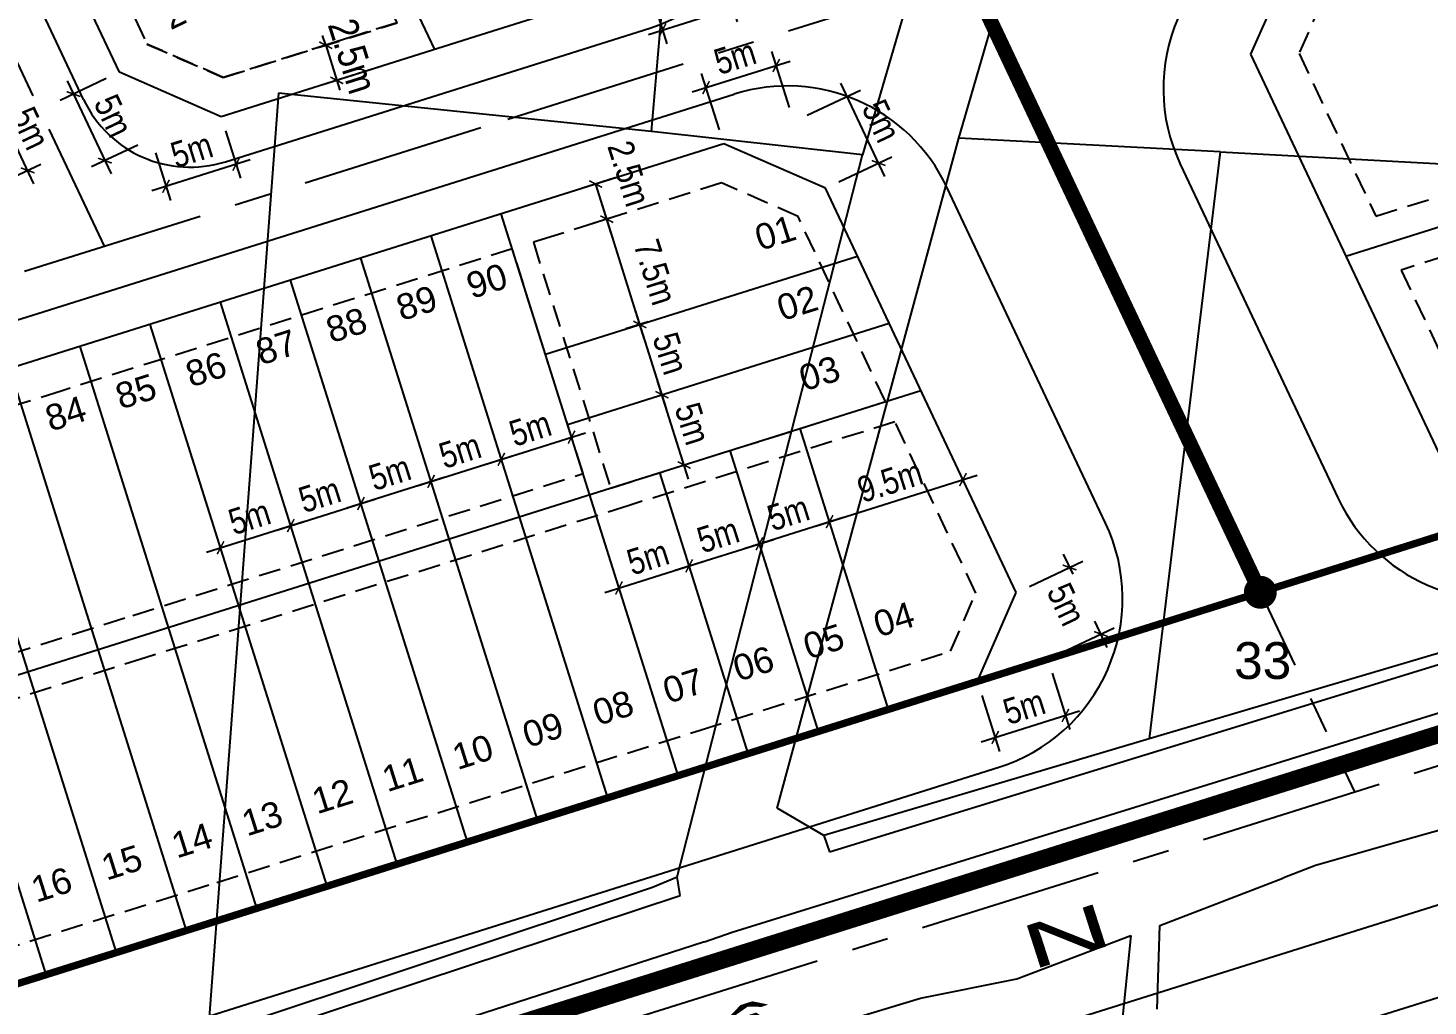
# Model space of a CAD drawing. Extents: x 597165 to 598689, y 1181586 to 1183364.
# Drawn here: x 597867.4 to 597962.5, y 1182115.9 to 1182182.3 of the extents above; entities that cross this region are included whole.
import ezdxf
from ezdxf.enums import TextEntityAlignment as Align

# ---------------------------------------------------------------- set-up
doc = ezdxf.new("R2010")
doc.units = 0
doc.header["$MEASUREMENT"] = 0
for name, pattern in [('CENTER', [2, 1.25, -0.25, 0.25, -0.25]), ('DASHED', [0.75, 0.5, -0.25]), ('LOGIOI', [4, 3, -1])]:
    doc.linetypes.add(name, pattern=pattern)
doc.layers.get('0').update_dxf_attribs({"linetype": 'CONTINUOUS'})
doc.layers.get('DEFPOINTS').update_dxf_attribs({"color": 8, "linetype": 'CONTINUOUS'})
for name, color, linetype in [('CGXD', 3, 'CONTINUOUS'), ('DIM-T', 7, 'CONTINUOUS'), ('DTEXT', 7, 'CONTINUOUS'), ('GT-QLO50-D', 6, 'CONTINUOUS'), ('MOCRANH', 7, 'CONTINUOUS'), ('NEN-HT', 8, 'CONTINUOUS'), ('NET-LENGOAI', 4, 'CONTINUOUS'), ('NET-LETRONG', 5, 'CONTINUOUS'), ('NET-LO-GIOI-DIEN-GIOI', 7, 'CENTER'), ('NET-PLO', 2, 'CONTINUOUS'), ('NET-RANH-DAT', 7, 'CONTINUOUS'), ('NET-TIM', 2, 'CENTER'), ('RANH_QUY_HOACH', 7, 'LOGIOI'), ('RANHGIAODAT', 150, 'LOGIOI'), ('TEXT-SOLO', 7, 'CONTINUOUS')]:
    doc.layers.add(name, color=color, linetype=linetype)
doc.styles.add('AVO', font='VHELVEN.TTF')
doc.styles.add('VHEL-C-R', font='VHELVCN.TTF')
doc.styles.add('VHEL-R', font='VHELVEN.TTF')
doc.styles.add('VHELVEB', font='VHELVEB.TTF')
doc.dimstyles.new('TL1000', dxfattribs={"dimscale": 0, "dimtxt": 2, "dimasz": 0.7, "dimexe": 1, "dimexo": 1, "dimgap": 0.5, "dimtad": 1, "dimdec": 1, "dimzin": 12, "dimtxsty": 'VHEL-C-R', "dimblk1": 'ARCHTICK', "dimblk2": 'ARCHTICK', "dimsah": 1, "dimcen": -0.09, "dimdle": 1, "dimclrd": 256, "dimclre": 256, "dimclrt": 256, "dimazin": 3, "dimtfac": 0.005, "dimtdec": 1, "dimtix": 1, "dimtmove": 0, "dimatfit": 3, "dimtolj": 1, "dimtzin": 0})

# ---------------------------------------------------------------- blocks, each defined once
blk = doc.blocks.new('_ARCHTICK')
at = {"color": 0, "linetype": 'BYBLOCK', "const_width": 0.15}
blk.add_lwpolyline([(-0.5, -0.5), (0.5, 0.5)], dxfattribs=at)
blk = doc.blocks.new('*D505')
at = {"linetype": 'BYBLOCK'}
blk.add_line((597912.228, 1182151.668), (597910.126, 1182158.345), dxfattribs=at)
at = {"layer": 'DEFPOINTS', "color": 0, "linetype": 'BYBLOCK'}
for p in [(597910.426, 1182157.391), (597910.426, 1182157.391), (597911.927, 1182152.622)]:
    blk.add_point(p, dxfattribs=at)
at = {"linetype": 'BYBLOCK', "xscale": 0.7, "yscale": 0.7, "zscale": 0.7}
for p, rotation in [((597910.426, 1182157.391), 107.4736130826001), ((597911.927, 1182152.622), 287.4736130826001)]:
    blk.add_blockref('_ARCHTICK', p, dxfattribs=dict(at, rotation=rotation))
at = {"linetype": 'BYBLOCK', "insert": (597912.506, 1182155.425), "char_height": 1.75, "attachment_point": 5, "rotation": 287.47361, "style": 'VHEL-C-R'}
blk.add_mtext('\\A1;5m', dxfattribs=at)
blk = doc.blocks.new('*D504')
at = {"linetype": 'BYBLOCK'}
for p, q in [((597909.476, 1182162.334), (597907.971, 1182161.86)), ((597910.726, 1182156.438), (597908.625, 1182163.115))]:
    blk.add_line(p, q, dxfattribs=at)
at = {"layer": 'DEFPOINTS', "color": 0, "linetype": 'BYBLOCK'}
for p in [(597910.43, 1182162.634), (597908.925, 1182162.161), (597910.426, 1182157.391)]:
    blk.add_point(p, dxfattribs=at)
at = {"linetype": 'BYBLOCK', "xscale": 0.7, "yscale": 0.7, "zscale": 0.7}
for p, rotation in [((597908.925, 1182162.161), 107.4736130826), ((597910.426, 1182157.391), 287.4736130826001)]:
    blk.add_blockref('_ARCHTICK', p, dxfattribs=dict(at, rotation=rotation))
at = {"linetype": 'BYBLOCK', "insert": (597911.005, 1182160.195), "char_height": 1.75, "attachment_point": 5, "rotation": 287.47361, "style": 'VHEL-C-R'}
blk.add_mtext('\\A1;5m', dxfattribs=at)
blk = doc.blocks.new('*D503')
at = {"linetype": 'BYBLOCK'}
for p, q in [((597909.225, 1182161.207), (597906.373, 1182170.268)), ((597907.536, 1182169.586), (597905.719, 1182169.014)), ((597909.476, 1182162.334), (597907.971, 1182161.86))]:
    blk.add_line(p, q, dxfattribs=at)
at = {"layer": 'DEFPOINTS', "color": 0, "linetype": 'BYBLOCK'}
for p in [(597906.673, 1182169.315), (597908.49, 1182169.887), (597910.43, 1182162.634)]:
    blk.add_point(p, dxfattribs=at)
at = {"linetype": 'BYBLOCK', "xscale": 0.7, "yscale": 0.7, "zscale": 0.7}
for p, rotation in [((597906.673, 1182169.315), 107.4736130826), ((597908.925, 1182162.161), 287.4736130826001)]:
    blk.add_blockref('_ARCHTICK', p, dxfattribs=dict(at, rotation=rotation))
at = {"linetype": 'BYBLOCK', "insert": (597909.975, 1182165.72), "char_height": 1.75, "attachment_point": 5, "rotation": 287.47361, "style": 'VHEL-C-R'}
blk.add_mtext('\\A1;7.5m', dxfattribs=at)
blk = doc.blocks.new('*D502')
at = {"linetype": 'BYBLOCK'}
for p, q in [((597907.233, 1182172.112), (597904.968, 1182171.399)), ((597906.973, 1182168.361), (597905.922, 1182171.699)), ((597907.536, 1182169.586), (597905.719, 1182169.014))]:
    blk.add_line(p, q, dxfattribs=at)
at = {"layer": 'DEFPOINTS', "color": 0, "linetype": 'BYBLOCK'}
for p in [(597908.187, 1182172.412), (597905.922, 1182171.699), (597908.49, 1182169.887)]:
    blk.add_point(p, dxfattribs=at)
at = {"linetype": 'BYBLOCK', "xscale": 0.7, "yscale": 0.7, "zscale": 0.7}
for p, rotation in [((597905.922, 1182171.699), 107.4736130826), ((597906.673, 1182169.315), 287.4736130826001)]:
    blk.add_blockref('_ARCHTICK', p, dxfattribs=dict(at, rotation=rotation))
at = {"linetype": 'BYBLOCK', "insert": (597908.187, 1182172.412), "char_height": 1.75, "attachment_point": 5, "rotation": 287.47361, "style": 'VHEL-C-R'}
blk.add_mtext('\\A1;2.5m', dxfattribs=at)
blk = doc.blocks.new('*D501')
at = {"linetype": 'BYBLOCK'}
blk.add_line((597879.479, 1182146.704), (597886.156, 1182148.806), dxfattribs=at)
at = {"layer": 'DEFPOINTS', "color": 0, "linetype": 'BYBLOCK'}
for p in [(597885.202, 1182148.506), (597885.202, 1182148.506), (597880.432, 1182147.005)]:
    blk.add_point(p, dxfattribs=at)
at = {"linetype": 'BYBLOCK', "xscale": 0.7, "yscale": 0.7, "zscale": 0.7}
for p, rotation in [((597885.202, 1182148.506), 17.47261175022095), ((597880.432, 1182147.005), 197.4726117502209)]:
    blk.add_blockref('_ARCHTICK', p, dxfattribs=dict(at, rotation=rotation))
at = {"linetype": 'BYBLOCK', "insert": (597882.399, 1182149.085), "char_height": 1.75, "attachment_point": 5, "rotation": 17.47261, "style": 'VHEL-C-R'}
blk.add_mtext('\\A1;5m', dxfattribs=at)
blk = doc.blocks.new('*D500')
at = {"linetype": 'BYBLOCK'}
blk.add_line((597884.248, 1182148.206), (597890.925, 1182150.307), dxfattribs=at)
at = {"layer": 'DEFPOINTS', "color": 0, "linetype": 'BYBLOCK'}
for p in [(597889.971, 1182150.007), (597889.971, 1182150.007), (597885.202, 1182148.506)]:
    blk.add_point(p, dxfattribs=at)
at = {"linetype": 'BYBLOCK', "xscale": 0.7, "yscale": 0.7, "zscale": 0.7}
for p, rotation in [((597889.971, 1182150.007), 17.47261175022095), ((597885.202, 1182148.506), 197.4726117502209)]:
    blk.add_blockref('_ARCHTICK', p, dxfattribs=dict(at, rotation=rotation))
at = {"linetype": 'BYBLOCK', "insert": (597887.168, 1182150.586), "char_height": 1.75, "attachment_point": 5, "rotation": 17.47261, "style": 'VHEL-C-R'}
blk.add_mtext('\\A1;5m', dxfattribs=at)
blk = doc.blocks.new('*D499')
at = {"linetype": 'BYBLOCK'}
blk.add_line((597889.017, 1182149.707), (597895.694, 1182151.809), dxfattribs=at)
at = {"layer": 'DEFPOINTS', "color": 0, "linetype": 'BYBLOCK'}
for p in [(597894.74, 1182151.508), (597894.74, 1182151.508), (597889.971, 1182150.007)]:
    blk.add_point(p, dxfattribs=at)
at = {"linetype": 'BYBLOCK', "xscale": 0.7, "yscale": 0.7, "zscale": 0.7}
for p, rotation in [((597894.74, 1182151.508), 17.47261175022095), ((597889.971, 1182150.007), 197.4726117502209)]:
    blk.add_blockref('_ARCHTICK', p, dxfattribs=dict(at, rotation=rotation))
at = {"linetype": 'BYBLOCK', "insert": (597891.937, 1182152.087), "char_height": 1.75, "attachment_point": 5, "rotation": 17.47261, "style": 'VHEL-C-R'}
blk.add_mtext('\\A1;5m', dxfattribs=at)
blk = doc.blocks.new('*D498')
at = {"linetype": 'BYBLOCK'}
blk.add_line((597893.786, 1182151.208), (597900.463, 1182153.31), dxfattribs=at)
at = {"layer": 'DEFPOINTS', "color": 0, "linetype": 'BYBLOCK'}
for p in [(597899.51, 1182153.01), (597899.51, 1182153.01), (597894.74, 1182151.508)]:
    blk.add_point(p, dxfattribs=at)
at = {"linetype": 'BYBLOCK', "xscale": 0.7, "yscale": 0.7, "zscale": 0.7}
for p, rotation in [((597899.51, 1182153.01), 17.47261175022095), ((597894.74, 1182151.508), 197.4726117502209)]:
    blk.add_blockref('_ARCHTICK', p, dxfattribs=dict(at, rotation=rotation))
at = {"linetype": 'BYBLOCK', "insert": (597896.706, 1182153.588), "char_height": 1.75, "attachment_point": 5, "rotation": 17.47261, "style": 'VHEL-C-R'}
blk.add_mtext('\\A1;5m', dxfattribs=at)
blk = doc.blocks.new('*D497')
at = {"linetype": 'BYBLOCK'}
blk.add_line((597898.556, 1182152.709), (597905.233, 1182154.811), dxfattribs=at)
at = {"layer": 'DEFPOINTS', "color": 0, "linetype": 'BYBLOCK'}
for p in [(597904.279, 1182154.511), (597904.279, 1182154.511), (597899.51, 1182153.01)]:
    blk.add_point(p, dxfattribs=at)
at = {"linetype": 'BYBLOCK', "xscale": 0.7, "yscale": 0.7, "zscale": 0.7}
for p, rotation in [((597904.279, 1182154.511), 17.47261175022095), ((597899.51, 1182153.01), 197.4726117502209)]:
    blk.add_blockref('_ARCHTICK', p, dxfattribs=dict(at, rotation=rotation))
at = {"linetype": 'BYBLOCK', "insert": (597901.476, 1182155.09), "char_height": 1.75, "attachment_point": 5, "rotation": 17.47261, "style": 'VHEL-C-R'}
blk.add_mtext('\\A1;5m', dxfattribs=at)
blk = doc.blocks.new('*D236')
at = {"linetype": 'BYBLOCK'}
blk.add_line((597906.549, 1182143.97), (597913.226, 1182146.071), dxfattribs=at)
at = {"layer": 'DEFPOINTS', "color": 0, "linetype": 'BYBLOCK'}
for p in [(597912.272, 1182145.771), (597912.272, 1182145.771), (597907.502, 1182144.27)]:
    blk.add_point(p, dxfattribs=at)
at = {"linetype": 'BYBLOCK', "xscale": 0.7, "yscale": 0.7, "zscale": 0.7}
for p, rotation in [((597912.272, 1182145.771), 17.47261175022038), ((597907.502, 1182144.27), 197.4726117502204)]:
    blk.add_blockref('_ARCHTICK', p, dxfattribs=dict(at, rotation=rotation))
at = {"linetype": 'BYBLOCK', "insert": (597909.469, 1182146.35), "char_height": 1.75, "attachment_point": 5, "rotation": 17.47261, "style": 'VHEL-C-R'}
blk.add_mtext('\\A1;5m', dxfattribs=at)
blk = doc.blocks.new('*D235')
at = {"linetype": 'BYBLOCK'}
blk.add_line((597911.318, 1182145.471), (597917.995, 1182147.572), dxfattribs=at)
at = {"layer": 'DEFPOINTS', "color": 0, "linetype": 'BYBLOCK'}
for p in [(597917.041, 1182147.272), (597917.041, 1182147.272), (597912.272, 1182145.771)]:
    blk.add_point(p, dxfattribs=at)
at = {"linetype": 'BYBLOCK', "xscale": 0.7, "yscale": 0.7, "zscale": 0.7}
for p, rotation in [((597917.041, 1182147.272), 17.47261175022038), ((597912.272, 1182145.771), 197.4726117502204)]:
    blk.add_blockref('_ARCHTICK', p, dxfattribs=dict(at, rotation=rotation))
at = {"linetype": 'BYBLOCK', "insert": (597914.238, 1182147.851), "char_height": 1.75, "attachment_point": 5, "rotation": 17.47261, "style": 'VHEL-C-R'}
blk.add_mtext('\\A1;5m', dxfattribs=at)
blk = doc.blocks.new('*D234')
at = {"linetype": 'BYBLOCK'}
blk.add_line((597916.087, 1182146.972), (597922.764, 1182149.074), dxfattribs=at)
at = {"layer": 'DEFPOINTS', "color": 0, "linetype": 'BYBLOCK'}
for p in [(597921.81, 1182148.773), (597921.81, 1182148.773), (597917.041, 1182147.272)]:
    blk.add_point(p, dxfattribs=at)
at = {"linetype": 'BYBLOCK', "xscale": 0.7, "yscale": 0.7, "zscale": 0.7}
for p, rotation in [((597921.81, 1182148.773), 17.47261175022038), ((597917.041, 1182147.272), 197.4726117502204)]:
    blk.add_blockref('_ARCHTICK', p, dxfattribs=dict(at, rotation=rotation))
at = {"linetype": 'BYBLOCK', "insert": (597919.007, 1182149.352), "char_height": 1.75, "attachment_point": 5, "rotation": 17.47261, "style": 'VHEL-C-R'}
blk.add_mtext('\\A1;5m', dxfattribs=at)
blk = doc.blocks.new('*D233')
at = {"linetype": 'BYBLOCK'}
blk.add_line((597920.856, 1182148.473), (597931.829, 1182151.927), dxfattribs=at)
at = {"layer": 'DEFPOINTS', "color": 0, "linetype": 'BYBLOCK'}
for p in [(597930.875, 1182151.627), (597930.875, 1182151.627), (597921.81, 1182148.774)]:
    blk.add_point(p, dxfattribs=at)
at = {"linetype": 'BYBLOCK', "xscale": 0.7, "yscale": 0.7, "zscale": 0.7}
for p, rotation in [((597930.875, 1182151.627), 17.47261175022038), ((597921.81, 1182148.774), 197.4726117502204)]:
    blk.add_blockref('_ARCHTICK', p, dxfattribs=dict(at, rotation=rotation))
at = {"linetype": 'BYBLOCK', "insert": (597925.924, 1182151.53), "char_height": 1.75, "attachment_point": 5, "rotation": 17.47261, "style": 'VHEL-C-R'}
blk.add_mtext('\\A1;9.5m', dxfattribs=at)
blk = doc.blocks.new('*D75')
at = {"linetype": 'BYBLOCK'}
for p, q in [((597872.668, 1182178.862), (597869.538, 1182177.384)), ((597870.015, 1182178.715), (597873.005, 1182172.386)), ((597874.803, 1182174.341), (597871.673, 1182172.863))]:
    blk.add_line(p, q, dxfattribs=at)
at = {"layer": 'DEFPOINTS', "color": 0, "linetype": 'BYBLOCK'}
for p in [(597873.572, 1182179.289), (597875.707, 1182174.768), (597872.577, 1182173.29)]:
    blk.add_point(p, dxfattribs=at)
at = {"linetype": 'BYBLOCK', "xscale": 0.7, "yscale": 0.7, "zscale": 0.7}
for p, rotation in [((597870.442, 1182177.811), 115.2825172526902), ((597872.577, 1182173.29), 295.2825172526902)]:
    blk.add_blockref('_ARCHTICK', p, dxfattribs=dict(at, rotation=rotation))
at = {"linetype": 'BYBLOCK', "insert": (597873.156, 1182176.328), "char_height": 1.75, "attachment_point": 5, "rotation": 295.28252, "style": 'VHEL-C-R'}
blk.add_mtext('\\A1;5m', dxfattribs=at)
blk = doc.blocks.new('*D74')
at = {"linetype": 'BYBLOCK'}
for p, q in [((597880.777, 1182175.316), (597881.792, 1182172.091)), ((597876.008, 1182173.815), (597877.023, 1182170.59)), ((597882.446, 1182173.345), (597875.769, 1182171.243))]:
    blk.add_line(p, q, dxfattribs=at)
at = {"layer": 'DEFPOINTS', "color": 0, "linetype": 'BYBLOCK'}
for p in [(597880.477, 1182176.27), (597875.707, 1182174.768), (597876.723, 1182171.544)]:
    blk.add_point(p, dxfattribs=at)
at = {"linetype": 'BYBLOCK', "xscale": 0.7, "yscale": 0.7, "zscale": 0.7}
for p, rotation in [((597881.492, 1182173.045), 17.4736130787827), ((597876.723, 1182171.544), 197.4736130787827)]:
    blk.add_blockref('_ARCHTICK', p, dxfattribs=dict(at, rotation=rotation))
at = {"linetype": 'BYBLOCK', "insert": (597878.473, 1182174.001), "char_height": 1.75, "attachment_point": 5, "rotation": 17.47361, "style": 'VHEL-C-R'}
blk.add_mtext('\\A1;5m', dxfattribs=at)
blk = doc.blocks.new('*D73')
at = {"linetype": 'BYBLOCK'}
for p, q in [((597862.923, 1182176.08), (597866.093, 1182177.577)), ((597867.751, 1182171.725), (597864.762, 1182178.054)), ((597865.058, 1182171.559), (597868.228, 1182173.056))]:
    blk.add_line(p, q, dxfattribs=at)
at = {"layer": 'DEFPOINTS', "color": 0, "linetype": 'BYBLOCK'}
for p in [(597865.189, 1182177.15), (597862.019, 1182175.653), (597864.154, 1182171.131)]:
    blk.add_point(p, dxfattribs=at)
at = {"linetype": 'BYBLOCK', "xscale": 0.7, "yscale": 0.7, "zscale": 0.7}
for p, rotation in [((597865.189, 1182177.15), 115.2825172538964), ((597867.324, 1182172.629), 295.2825172538964)]:
    blk.add_blockref('_ARCHTICK', p, dxfattribs=dict(at, rotation=rotation))
at = {"linetype": 'BYBLOCK', "insert": (597867.517, 1182175.485), "char_height": 1.75, "attachment_point": 5, "rotation": 295.28252, "style": 'VHEL-C-R'}
blk.add_mtext('\\A1;5m', dxfattribs=at)
blk = doc.blocks.new('*D56')
at = {"linetype": 'BYBLOCK'}
for p, q in [((597914.519, 1182185.938), (597915.534, 1182182.713)), ((597909.75, 1182184.436), (597910.765, 1182181.211)), ((597909.511, 1182181.865), (597916.188, 1182183.967))]:
    blk.add_line(p, q, dxfattribs=at)
at = {"layer": 'DEFPOINTS', "color": 0, "linetype": 'BYBLOCK'}
for p in [(597914.219, 1182186.891), (597909.449, 1182185.39), (597915.234, 1182183.667)]:
    blk.add_point(p, dxfattribs=at)
at = {"linetype": 'BYBLOCK', "xscale": 0.7, "yscale": 0.7, "zscale": 0.7}
for p, rotation in [((597915.234, 1182183.667), 17.4736130872186), ((597910.465, 1182182.165), 197.4736130872186)]:
    blk.add_blockref('_ARCHTICK', p, dxfattribs=dict(at, rotation=rotation))
at = {"linetype": 'BYBLOCK', "insert": (597912.392, 1182184.678), "char_height": 1.75, "attachment_point": 5, "rotation": 17.47361, "style": 'VHEL-C-R'}
blk.add_mtext('\\A1;5m', dxfattribs=at)
blk = doc.blocks.new('*D54')
at = {"linetype": 'BYBLOCK'}
for p, q in [((597919.091, 1182176.893), (597917.89, 1182180.709)), ((597912.467, 1182177.953), (597919.144, 1182180.055)), ((597914.322, 1182175.392), (597913.121, 1182179.207))]:
    blk.add_line(p, q, dxfattribs=at)
at = {"layer": 'DEFPOINTS', "color": 0, "linetype": 'BYBLOCK'}
for p in [(597918.191, 1182179.755), (597919.392, 1182175.939), (597914.622, 1182174.438)]:
    blk.add_point(p, dxfattribs=at)
at = {"linetype": 'BYBLOCK', "xscale": 0.7, "yscale": 0.7, "zscale": 0.7}
for p, rotation in [((597918.191, 1182179.755), 17.47361308212875), ((597913.421, 1182178.253), 197.4736130821287)]:
    blk.add_blockref('_ARCHTICK', p, dxfattribs=dict(at, rotation=rotation))
at = {"linetype": 'BYBLOCK', "insert": (597915.387, 1182180.333), "char_height": 1.75, "attachment_point": 5, "rotation": 17.47361, "style": 'VHEL-C-R'}
blk.add_mtext('\\A1;5m', dxfattribs=at)
blk = doc.blocks.new('*D53')
at = {"linetype": 'BYBLOCK'}
for p, q in [((597925.571, 1182172.222), (597922.581, 1182178.552)), ((597920.296, 1182176.366), (597923.913, 1182178.075)), ((597922.431, 1182171.845), (597926.048, 1182173.554))]:
    blk.add_line(p, q, dxfattribs=at)
at = {"layer": 'DEFPOINTS', "color": 0, "linetype": 'BYBLOCK'}
for p in [(597923.009, 1182177.648), (597919.392, 1182175.939), (597921.527, 1182171.418)]:
    blk.add_point(p, dxfattribs=at)
at = {"linetype": 'BYBLOCK', "xscale": 0.7, "yscale": 0.7, "zscale": 0.7}
for p, rotation in [((597923.009, 1182177.648), 115.2825172551026), ((597925.144, 1182173.127), 295.2825172551026)]:
    blk.add_blockref('_ARCHTICK', p, dxfattribs=dict(at, rotation=rotation))
at = {"linetype": 'BYBLOCK', "insert": (597925.336, 1182175.982), "char_height": 1.75, "attachment_point": 5, "rotation": 295.28252, "style": 'VHEL-C-R'}
blk.add_mtext('\\A1;5m', dxfattribs=at)
blk = doc.blocks.new('*D52')
at = {"linetype": 'BYBLOCK'}
for p, q in [((597936.935, 1182138.478), (597938.136, 1182134.663)), ((597932.166, 1182136.977), (597933.367, 1182133.162)), ((597932.113, 1182133.815), (597938.79, 1182135.917))]:
    blk.add_line(p, q, dxfattribs=at)
at = {"layer": 'DEFPOINTS', "color": 0, "linetype": 'BYBLOCK'}
for p in [(597936.635, 1182139.432), (597931.866, 1182137.931), (597937.836, 1182135.617)]:
    blk.add_point(p, dxfattribs=at)
at = {"linetype": 'BYBLOCK', "xscale": 0.7, "yscale": 0.7, "zscale": 0.7}
for p, rotation in [((597937.836, 1182135.617), 17.47361308307142), ((597933.067, 1182134.116), 197.4736130830714)]:
    blk.add_blockref('_ARCHTICK', p, dxfattribs=dict(at, rotation=rotation))
at = {"linetype": 'BYBLOCK', "insert": (597935.033, 1182136.196), "char_height": 1.75, "attachment_point": 5, "rotation": 17.47361, "style": 'VHEL-C-R'}
blk.add_mtext('\\A1;5m', dxfattribs=at)
blk = doc.blocks.new('*D51')
at = {"linetype": 'BYBLOCK'}
for p, q in [((597937.689, 1182146.566), (597938.33, 1182145.21)), ((597935.404, 1182144.38), (597939.02, 1182146.089)), ((597937.539, 1182139.859), (597941.156, 1182141.568)), ((597940.679, 1182140.236), (597939.839, 1182142.015))]:
    blk.add_line(p, q, dxfattribs=at)
at = {"layer": 'DEFPOINTS', "color": 0, "linetype": 'BYBLOCK'}
for p in [(597938.116, 1182145.662), (597934.499, 1182143.953), (597936.635, 1182139.432)]:
    blk.add_point(p, dxfattribs=at)
at = {"linetype": 'BYBLOCK', "xscale": 0.7, "yscale": 0.7, "zscale": 0.7}
for p, rotation in [((597938.116, 1182145.662), 115.2825172527569), ((597940.252, 1182141.141), 295.2825172527569)]:
    blk.add_blockref('_ARCHTICK', p, dxfattribs=dict(at, rotation=rotation))
at = {"linetype": 'BYBLOCK', "insert": (597937.901, 1182143.16), "char_height": 1.75, "attachment_point": 5, "rotation": 295.28252, "style": 'VHEL-C-R'}
blk.add_mtext('\\A1;5m', dxfattribs=at)
blk = doc.blocks.new('*D21')
at = {"linetype": 'BYBLOCK'}
for p, q in [((597890.439, 1182182.027), (597886.624, 1182180.826)), ((597887.578, 1182181.126), (597887.367, 1182181.794)), ((597887.578, 1182181.126), (597888.328, 1182178.741)), ((597891.19, 1182179.642), (597887.374, 1182178.441)), ((597888.328, 1182178.741), (597888.538, 1182178.074))]:
    blk.add_line(p, q, dxfattribs=at)
at = {"layer": 'DEFPOINTS', "color": 0, "linetype": 'BYBLOCK'}
for p in [(597891.393, 1182182.327), (597892.144, 1182179.942), (597888.328, 1182178.741)]:
    blk.add_point(p, dxfattribs=at)
at = {"linetype": 'BYBLOCK', "xscale": 0.7, "yscale": 0.7, "zscale": 0.7}
for p, rotation in [((597887.578, 1182181.126), 287.4736130840141), ((597888.328, 1182178.741), 107.4736130840141)]:
    blk.add_blockref('_ARCHTICK', p, dxfattribs=dict(at, rotation=rotation))
at = {"linetype": 'BYBLOCK', "insert": (597889.404, 1182180.39), "char_height": 2, "attachment_point": 5, "rotation": 287.47361, "style": 'VHEL-C-R'}
blk.add_mtext('\\A1;2.5m', dxfattribs=at)

msp = doc.modelspace()

# ---------------------------------------------------------------- linework, layer by layer
at = {"layer": 'CGXD', "linetype": 'DASHED', "ltscale": 3}
for p, q in [((597829.4633, 1182278.5295), (597875.4323, 1182181.2045)), ((597892.4412, 1182182.657), (597880.6198, 1182178.9357)), ((597880.6198, 1182178.9357), (597875.4323, 1182181.2045))]:
    msp.add_line(p, q, dxfattribs=at)
for points in [[(597843.9307, 1182285.3628), (597829.4633, 1182278.5295), (597875.4323, 1182181.2045), (597880.6198, 1182178.9357), (597892.4412, 1182182.657)], [(597919.6668, 1182169.5033), (597914.4792, 1182171.772), (597902.5015, 1182168.0015), (597901.6857, 1182167.7447), (597906.9401, 1182151.0521), (597925.6063, 1182156.9281)], [(597905.0592, 1182152.0326), (597900.2549, 1182167.2943), (597869.666, 1182157.6652), (597854.827, 1182152.9939), (597794.5245, 1182134.0112), (597725.4766, 1182112.2767), (597698.6572, 1182104.0792), (597696.9358, 1182100.1874), (597702.4521, 1182088.5084), (597730.2171, 1182096.995), (597799.3285, 1182118.7494), (597859.6313, 1182137.7323), (597874.4703, 1182142.4035)], [(597865.3363, 1182119.609), (597880.1754, 1182124.2802), (597913.0108, 1182134.6166), (597930.0306, 1182139.9743), (597931.7534, 1182143.9136), (597926.2529, 1182155.5591), (597908.2065, 1182149.8783), (597875.3711, 1182139.5419), (597860.5321, 1182134.8707), (597800.2293, 1182115.8878), (597731.1059, 1182094.1296), (597701.3308, 1182085.0287), (597707.1798, 1182072.6453), (597710.6018, 1182071.1317), (597735.8465, 1182078.8479), (597805.0333, 1182100.626)]]:
    msp.add_lwpolyline(points, close=True, dxfattribs=at)
for points in [[(598081.9962, 1182208.2553), (598088.1937, 1182210.2062, 0.0533735), (598089.0363, 1182218.1449), (598089.0313, 1182223.7742), (598086.7202, 1182225.468), (598077.4922, 1182222.5631), (598010.7054, 1182201.5391), (597977.2918, 1182191.0208), (597955.2472, 1182184.0813), (597953.7066, 1182180.5586), (597958.9237, 1182169.513), (597981.7958, 1182176.7129), (598015.2094, 1182187.2313)], [(598086.9081, 1182205.608), (598083.1973, 1182204.4398), (598016.4104, 1182183.4159), (597982.9969, 1182172.8975), (597960.648, 1182165.8623), (597965.6161, 1182155.344), (597970.4602, 1182153.2254), (597987.5009, 1182158.5897), (598020.9144, 1182169.108), (598062.7964, 1182182.2922, 0.236068)]]:
    msp.add_lwpolyline(points, format="xyb", close=True, dxfattribs=at)
at = {"layer": 'GT-QLO50-D'}
msp.add_line((597703.5881, 1182035.0037), (598074.4747, 1182151.4197), dxfattribs=at)
at = {"layer": 'MOCRANH'}
msp.add_lwpolyline([(597340.2111, 1182461.6352), (597341.3721, 1182437.3595), (597345.3594, 1182366.2568), (597347.4489, 1182325.7368), (597346.6708, 1182267.2097), (597396.7196, 1181936.6184), (597442.3642, 1181957.8696), (597465.633, 1181971.3486), (597501.0995, 1181986.0417), (597656.5869, 1182038.5657), (597738.2962, 1182063.5406), (597807.4868, 1182085.32), (597867.7896, 1182104.3029), (597882.6286, 1182108.9741), (597915.464, 1182119.3104), (597990.1043, 1182142.8066), (598023.5178, 1182153.3249), (598090.3046, 1182174.3489), (598179.3376, 1182202.3758), (598297.3967, 1182239.54), (598213.8261, 1182511.342)], dxfattribs=at)
msp.add_lwpolyline([(597340.2111, 1182461.6352), (597341.3721, 1182437.3595), (597345.3594, 1182366.2568), (597347.4489, 1182325.7368), (597346.6708, 1182267.2097), (597396.7196, 1181936.6184), (597442.3642, 1181957.8696), (597465.633, 1181971.3486), (597501.0995, 1181986.0417), (597656.5869, 1182038.5657), (597738.2962, 1182063.5406), (597807.4868, 1182085.32), (597867.7896, 1182104.3029), (597882.6286, 1182108.9741), (597915.464, 1182119.3104), (597990.1043, 1182142.8066), (598023.5178, 1182153.3249), (598090.3046, 1182174.3489), (598179.3376, 1182202.3758), (598297.3967, 1182239.54), (598213.8261, 1182511.342)], dxfattribs=at)
for points, const_width in [([(597950.5181, 1182143.9785, 1), (597951.6351, 1182143.9785, 1)], 1.1169), ([(597950.7974, 1182143.9785, 1), (597951.3558, 1182143.9785, 1)], 0.5585)]:
    msp.add_lwpolyline(points, format="xyb", close=True, dxfattribs=dict(at, const_width=const_width))
at = {"layer": 'NEN-HT', "linetype": 'CONTINUOUS'}
for p, q in [((597961.81, 1182302.47), (597924.04, 1182173.68)), ((597930.7, 1182175.2), (597951.28, 1182245.52)), ((597909.72, 1182175.27), (597913.17, 1182215.95)), ((597884.37, 1182177.86), (597879.56, 1182113.9)), ((597909.72, 1182175.27), (597884.37, 1182177.86)), ((597924.04, 1182173.68), (597909.72, 1182175.27)), ((597918.25, 1182129.32), (597930.6, 1182174.82)), ((597930.6, 1182174.82), (597930.7, 1182175.2)), ((597948.35, 1182173.88), (597930.6, 1182174.82)), ((597948.35, 1182173.88), (597943.52, 1182134.02)), ((597948.35, 1182173.88), (598004.5, 1182170.89)), ((597911.45, 1182124.66), (597924.04, 1182173.68)), ((597921.8, 1182126.35), (598045.54, 1182164.43)), ((597915.2, 1182120.9), (598026.88, 1182155.58)), ((598007.29, 1182152.91), (597943.52, 1182134.02)), ((597943.52, 1182134.02), (597921.42, 1182127.47)), ((597973.56, 1182130.74), (597960.94, 1182127.16)), ((597921.42, 1182127.47), (597918.25, 1182129.32)), ((597921.42, 1182127.47), (597921.8, 1182126.35)), ((597960.94, 1182127.16), (597954.83, 1182125.42)), ((597954.83, 1182125.42), (597952.6, 1182124.56)), ((597909.79, 1182123.96), (597911.45, 1182124.66)), ((597911.66, 1182123.39), (597911.45, 1182124.66)), ((597944.25, 1182121.34), (597952.6, 1182124.56)), ((597803.7025, 1182087.7291), (597911.66, 1182123.39)), ((597879.56, 1182113.9), (597909.79, 1182123.96)), ((597913.31, 1182120.25), (597915.2, 1182120.9)), ((597934.54, 1182117.73), (597942.27, 1182120.68)), ((597942.27, 1182120.68), (597941.69, 1182114.9)), ((597944.08, 1182115.67), (597944.25, 1182121.34)), ((597913.31, 1182120.25), (597864.39, 1182104.44)), ((597927.98, 1182116.41), (597934.54, 1182117.73)), ((597922.44, 1182114.74), (597927.98, 1182116.41))]:
    msp.add_line(p, q, dxfattribs=at)
at = {"layer": 'NET-LENGOAI', "ltscale": 20}
for p, q in [((597871.1322, 1182177.4305), (597816.8027, 1182292.4563)), ((597880.768, 1182173.2163), (597909.6097, 1182182.2955)), ((597868.0146, 1182162.9114), (597915.3357, 1182177.8077)), ((597945.6376, 1182173.0567), (597956.3591, 1182150.3572)), ((597940.5664, 1182148.6695), (597929.7894, 1182171.4864)), ((597853.1756, 1182158.2402), (597868.0146, 1182162.9114)), ((597701.8128, 1182040.7351), (598073.1257, 1182157.2849)), ((597882.7276, 1182116.1725), (597933.319, 1182132.0983)), ((597867.8886, 1182111.5012), (597882.7276, 1182116.1725))]:
    msp.add_line(p, q, dxfattribs=at)
for centre, radius, start, end in [((597906.0065, 1182193.7417), 12, 287.473613, 25.282517), ((597956.4882, 1182178.1817), 12, 107.473613, 205.282517), ((597918.9388, 1182166.3614), 12, 25.282517, 107.473613), ((597878.3659, 1182180.8472), 8, 205.282517, 287.473613), ((597967.2097, 1182155.4822), 12, 205.282517, 287.426442), ((597929.7158, 1182143.5445), 12, 287.473613, 25.282517)]:
    msp.add_arc(centre, radius, start, end, dxfattribs=at)
at = {"layer": 'NET-LETRONG'}
for p, q in [((597873.572, 1182179.2895), (597820.7965, 1182291.0249)), ((597953.0452, 1182186.5332), (597950.4113, 1182180.5108)), ((597909.4494, 1182185.3901), (597898.1476, 1182181.8324)), ((597898.1476, 1182181.8324), (597880.4766, 1182176.2697)), ((597950.4113, 1182180.5108), (597963.3837, 1182153.0459)), ((597880.4766, 1182176.2697), (597873.572, 1182179.2895)), ((597914.6224, 1182174.438), (597901.7508, 1182170.3861)), ((597921.5271, 1182171.4183), (597914.6224, 1182174.438)), ((597934.4994, 1182143.9534), (597921.5271, 1182171.4183)), ((597901.7508, 1182170.3861), (597868.9154, 1182160.0498)), ((597868.9154, 1182160.0498), (597854.0764, 1182155.3786)), ((597931.8656, 1182137.931), (597934.4994, 1182143.9534)), ((597913.7615, 1182132.2319), (597931.8656, 1182137.931)), ((597880.926, 1182121.8956), (597913.7615, 1182132.2319)), ((597866.087, 1182117.2244), (597880.926, 1182121.8956))]:
    msp.add_line(p, q, dxfattribs=at)
at = {"layer": 'NET-LO-GIOI-DIEN-GIOI', "color": 5, "ltscale": 20, "const_width": 0.5, "flags": 128}
msp.add_lwpolyline([(597394.7823, 1181949.4153), (597440.9258, 1181970.8988), (597464.1642, 1181984.3602), (597499.4807, 1181998.9912), (597654.8941, 1182051.4902), (597736.5872, 1182076.4601), (597805.7842, 1182098.2415), (597866.087, 1182117.2244), (597880.926, 1182121.8956), (597913.7615, 1182132.2319), (597988.4017, 1182155.7281), (598021.8152, 1182166.2465), (598088.6021, 1182187.2704), (598177.635, 1182215.2974), (598293.6241, 1182251.8099)], dxfattribs=at)
at = {"layer": 'NET-PLO'}
for p, q in [((597836.7454, 1182304.0877), (597894.963, 1182180.8299)), ((597982.3963, 1182174.8052), (597956.8975, 1182166.7784)), ((597911.5143, 1182131.5245), (597899.5043, 1182169.679)), ((597906.745, 1182130.0232), (597894.735, 1182168.1776)), ((597901.9758, 1182128.5219), (597889.9658, 1182166.6763)), ((597897.2066, 1182127.0206), (597885.1966, 1182165.175)), ((597892.4373, 1182125.5193), (597880.4273, 1182163.6737)), ((597887.6681, 1182124.0179), (597875.6581, 1182162.1724)), ((597882.8988, 1182122.5166), (597870.8888, 1182160.671)), ((597878.1296, 1182121.0153), (597866.1196, 1182159.1697)), ((597873.3604, 1182119.514), (597861.3504, 1182157.6684)), ((597868.5911, 1182118.0127), (597856.5811, 1182156.1671)), ((597925.8221, 1182136.0285), (597919.8171, 1182155.1057)), ((597921.0528, 1182134.5272), (597915.0478, 1182153.6044)), ((597916.2835, 1182133.0259), (597910.2785, 1182152.1031))]:
    msp.add_line(p, q, dxfattribs=at)
for points in [[(597902.5068, 1182160.1404), (597923.7025, 1182166.8126)], [(597904.008, 1182155.371), (597925.8579, 1182162.2492)], [(597700.6834, 1182086.3993), (597730.6615, 1182095.5623), (597799.7789, 1182117.3186), (597860.0817, 1182136.3015), (597874.9207, 1182140.9727), (597907.7561, 1182151.309), (597928.0132, 1182157.6858)]]:
    msp.add_lwpolyline(points, dxfattribs=at)
at = {"layer": 'NET-RANH-DAT', "linetype": 'DASHED', "ltscale": 20, "const_width": 1, "flags": 128}
for points in [[(597667.9131, 1182743.4907), (597951.0816, 1182143.98)], [(597667.9131, 1182743.4907), (597951.0773, 1182143.9787)], [(597667.9131, 1182743.4907), (597951.0773, 1182143.9787)]]:
    msp.add_lwpolyline(points, dxfattribs=at)
at = {"layer": 'NET-RANH-DAT', "color": 1, "linetype": 'DASHED', "ltscale": 20, "const_width": 1, "flags": 128}
msp.add_lwpolyline([(597667.9131, 1182743.4907), (597951.0773, 1182143.9787)], dxfattribs=at)
at = {"layer": 'NET-TIM', "ltscale": 10}
for p, q in [((597674.7464, 1182729.0233), (597957.482, 1182130.4189)), ((597808.965, 1182302.0256), (597872.5396, 1182167.4262)), ((597899.9492, 1182176.1093), (598098.018, 1182238.4599)), ((597699.1497, 1182049.3321), (598122.6531, 1182182.2638)), ((597867.1138, 1182165.7729), (597899.9492, 1182176.1093))]:
    msp.add_line(p, q, dxfattribs=at)
at = {"layer": 'RANH_QUY_HOACH', "color": 1, "linetype": 'DASHED', "ltscale": 20, "const_width": 1.2, "flags": 128}
msp.add_lwpolyline([(598213.8261, 1182511.342), (598335.1729, 1182835.3919), (598344.6661, 1182860.743), (597547.8605, 1183222.9796), (597536.9709, 1183198.2708), (597494.1637, 1183101.1393), (597439.7212, 1182974.4588), (597407.6696, 1182885.2338), (597394.7271, 1182848.3776), (597374.3757, 1182758.7003), (597340.8217, 1182551.4599), (597340.2111, 1182461.6352), (597341.3721, 1182437.3595), (597345.3594, 1182366.2568), (597347.4489, 1182325.7368), (597346.6708, 1182267.2097), (597396.7196, 1181936.6184), (597442.3642, 1181957.8696), (597465.633, 1181971.3486), (597501.0995, 1181986.0417), (597656.5869, 1182038.5657), (597738.2962, 1182063.5406), (597807.4868, 1182085.32), (597867.7896, 1182104.3029), (597882.6286, 1182108.9741), (597915.464, 1182119.3104), (597990.1043, 1182142.8066), (598023.5178, 1182153.3249), (598090.3046, 1182174.3489), (598179.3376, 1182202.3758), (598297.3967, 1182239.54)], close=True, dxfattribs=at)
at = {"layer": 'RANH_QUY_HOACH', "color": 1, "linetype": 'CONTINUOUS', "ltscale": 20, "flags": 128}
msp.add_lwpolyline([(597340.2111, 1182461.6352), (597341.3721, 1182437.3595), (597345.3594, 1182366.2568), (597347.4489, 1182325.7368), (597346.6708, 1182267.2097), (597396.7196, 1181936.6184), (597442.3642, 1181957.8696), (597465.633, 1181971.3486), (597501.0995, 1181986.0417), (597656.5869, 1182038.5657), (597738.2962, 1182063.5406), (597807.4868, 1182085.32), (597867.7896, 1182104.3029), (597882.6286, 1182108.9741), (597915.464, 1182119.3104), (597990.1043, 1182142.8066), (598023.5178, 1182153.3249), (598090.3046, 1182174.3489), (598179.3376, 1182202.3758), (598297.3967, 1182239.54), (598213.8261, 1182511.342)], dxfattribs=at)
at = {"layer": 'RANHGIAODAT', "color": 160, "linetype": 'CONTINUOUS', "ltscale": 2.5}
msp.add_lwpolyline([(597340.2111, 1182461.6352), (597341.3721, 1182437.3595), (597345.3594, 1182366.2568), (597347.4489, 1182325.7368), (597346.6708, 1182267.2097), (597346.6708, 1182267.2097), (597346.6708, 1182267.2097), (597394.7823, 1181949.4153), (597394.7823, 1181949.4153), (597440.9258, 1181970.8988), (597463.8711, 1181984.3234), (597499.4807, 1181998.9912), (597654.8941, 1182051.4902), (597736.5872, 1182076.4601), (597805.7842, 1182098.2415), (597866.087, 1182117.2244), (597880.926, 1182121.8956), (597913.7615, 1182132.2319), (597988.4017, 1182155.7281), (598021.8152, 1182166.2465), (598088.6021, 1182187.2704), (598177.635, 1182215.2974), (598293.6241, 1182251.8099), (598213.8261, 1182511.342)], dxfattribs=at)

# ---------------------------------------------------------------- texts
at = {"layer": 'DTEXT', "style": 'VHEL-R', "width": 2}
msp.add_text('Ñ       Ö       ÔØ         N          G                                  T      AÂ       N                               L     I     EÂ     M', height=3, rotation=17.801417, dxfattribs=at).set_placement((597889.1957, 1182103.4152), align=Align.CENTER)
at = {"layer": 'MOCRANH', "color": 1, "style": 'VHELVEB'}
msp.add_attdef('33', (597949.296, 1182138.0929), 'Truï beton', height=2.5, dxfattribs=at)
at = {"layer": 'TEXT-SOLO', "color": 3, "style": 'AVO'}
for s, rotation, p in [('29', 25.516695, (597878.2647, 1182182.7188)), ('01', 17.473613, (597918.3858, 1182167.56)), ('90', 17.473613, (597898.7854, 1182164.2967)), ('89', 17.473613, (597894.0161, 1182162.7954)), ('02', 17.473613, (597919.8871, 1182162.7908)), ('88', 17.473613, (597889.2468, 1182161.294)), ('87', 17.473613, (597884.4775, 1182159.7927)), ('86', 17.473613, (597879.7083, 1182158.2914)), ('03', 17.473613, (597921.3885, 1182158.0215)), ('85', 17.473613, (597874.939, 1182156.79)), ('84', 17.473613, (597870.1697, 1182155.2887)), ('04', 17.473613, (597926.4416, 1182141.3126)), ('05', 17.473613, (597921.6723, 1182139.8112)), ('06', 17.473613, (597916.903, 1182138.3099)), ('07', 17.473613, (597912.1337, 1182136.8086)), ('08', 17.473613, (597907.3645, 1182135.3072)), ('09', 17.473613, (597902.5952, 1182133.8059)), ('10', 17.473613, (597897.8259, 1182132.3046)), ('11', 17.473613, (597893.0566, 1182130.8032)), ('12', 17.473613, (597888.2874, 1182129.3019)), ('13', 17.473613, (597883.5181, 1182127.8006)), ('14', 17.473613, (597878.7488, 1182126.2992)), ('15', 17.473613, (597873.9795, 1182124.7979)), ('16', 17.473613, (597869.2102, 1182123.2966))]:
    msp.add_text(s, height=1.75, rotation=rotation, dxfattribs=at).set_placement(p, align=Align.CENTER)

# ---------------------------------------------------------------- dimensions: what is measured, and where the dimension line sits
at = {"layer": 'DIM-T'}
for base, p1, p2, angle, picture, middle in [((597915.2339, 1182183.6666), (597909.4494, 1182185.3901), (597914.2187, 1182186.8915), 17.473613, '*D56', (597912.3917, 1182184.6782)), ((597872.5775, 1182173.2901), (597873.572, 1182179.2895), (597875.7074, 1182174.7684), 295.282517, '*D75', (597873.1561, 1182176.3282)), ((597876.7225, 1182171.5435), (597880.4766, 1182176.2697), (597875.7074, 1182174.7684), 197.473613, '*D74', (597878.4728, 1182174.0008)), ((597938.1163, 1182145.6617), (597936.6348, 1182139.4323), (597934.4994, 1182143.9534), 115.282517, '*D51', (597937.9007, 1182143.1599))]:
    dim = msp.add_linear_dim(base=base, p1=p1, p2=p2, angle=angle, dimstyle='TL1000', override={"dimscale": 1, "dimtxt": 1.75, "dimpost": 'm'}, dxfattribs=at)
    dim.commit()
    dim.dimension.update_dxf_attribs({"geometry": picture, "text_midpoint": middle, "dimtype": 161})
for p1, p2, distance, override, picture, middle in [((597891.393, 1182182.3271), (597892.1437, 1182179.9424), -4, {"dimscale": 1, "dimpost": 'm'}, '*D21', (597889.4041, 1182180.3905)), ((597914.6224, 1182174.438), (597919.3917, 1182175.9394), 4, {"dimscale": 1, "dimtxt": 1.75, "dimpost": 'm'}, '*D54', (597915.3875, 1182180.3335)), ((597921.5271, 1182171.4183), (597919.3917, 1182175.9394), -4, {"dimscale": 1, "dimtxt": 1.75, "dimpost": 'm'}, '*D53', (597925.3364, 1182175.9824)), ((597864.154, 1182171.1315), (597862.0186, 1182175.6525), -3.5061, {"dimscale": 1, "dimtxt": 1.75, "dimpost": 'm'}, '*D73', (597867.5167, 1182175.4846)), ((597931.8656, 1182137.931), (597936.6348, 1182139.4323), -4, {"dimscale": 1, "dimtxt": 1.75, "dimpost": 'm'}, '*D52', (597935.0328, 1182136.1956))]:
    dim = msp.add_aligned_dim(p1=p1, p2=p2, distance=distance, dimstyle='TL1000', override=override, dxfattribs=at)
    dim.commit()
    dim.dimension.update_dxf_attribs({"geometry": picture, "text_midpoint": middle})
at = {"layer": 'DIM-T', "color": 1}
for base, p1, p2, picture, middle in [((597905.9221, 1182171.6993), (597908.4903, 1182169.8868), (597908.1866, 1182172.4121), '*D502', (597908.1866, 1182172.4121)), ((597906.6728, 1182169.3146), (597910.4297, 1182162.6344), (597908.4903, 1182169.8868), '*D503', (597909.9754, 1182165.7199))]:
    dim = msp.add_linear_dim(base=base, p1=p1, p2=p2, angle=287.473613, dimstyle='TL1000', override={"dimscale": 1, "dimtxt": 1.75, "dimdsep": 46, "dimpost": 'm'}, dxfattribs=at)
    dim.commit()
    dim.dimension.update_dxf_attribs({"geometry": picture, "text_midpoint": middle, "dimtype": 160})
for base, p1, p2, angle, picture, middle in [((597908.9248, 1182162.1607), (597910.4261, 1182157.3914), (597910.4297, 1182162.6344), 287.473613, '*D504', (597911.0048, 1182160.1945)), ((597904.2788, 1182154.5109), (597899.5095, 1182153.0097), (597904.2788, 1182154.5109), 197.472612, '*D497', (597901.4757, 1182155.0896)), ((597899.5095, 1182153.0097), (597894.7402, 1182151.5084), (597899.5095, 1182153.0097), 197.472612, '*D498', (597896.7064, 1182153.5884)), ((597894.7402, 1182151.5084), (597889.971, 1182150.0072), (597894.7402, 1182151.5084), 197.472612, '*D499', (597891.9372, 1182152.0872)), ((597930.875, 1182151.6269), (597921.8102, 1182148.7736), (597930.875, 1182151.6269), 197.472612, '*D233', (597925.9242, 1182151.5296)), ((597889.971, 1182150.0072), (597885.2017, 1182148.506), (597889.971, 1182150.0072), 197.472612, '*D500', (597887.1679, 1182150.5859)), ((597921.8102, 1182148.7735), (597917.0409, 1182147.2722), (597921.8102, 1182148.7735), 197.472612, '*D234', (597919.0071, 1182149.3522)), ((597885.2017, 1182148.506), (597880.4325, 1182147.0047), (597885.2017, 1182148.506), 197.472612, '*D501', (597882.3986, 1182149.0847)), ((597917.0409, 1182147.2722), (597912.2717, 1182145.771), (597917.0409, 1182147.2722), 197.472612, '*D235', (597914.2379, 1182147.851)), ((597912.2717, 1182145.771), (597907.5024, 1182144.2698), (597912.2717, 1182145.771), 197.472612, '*D236', (597909.4686, 1182146.3498))]:
    dim = msp.add_linear_dim(base=base, p1=p1, p2=p2, angle=angle, dimstyle='TL1000', override={"dimscale": 1, "dimtxt": 1.75, "dimdsep": 46, "dimpost": 'm'}, dxfattribs=at)
    dim.commit()
    dim.dimension.update_dxf_attribs({"geometry": picture, "text_midpoint": middle})
dim = msp.add_aligned_dim(p1=(597911.9275, 1182152.6221), p2=(597910.4261, 1182157.3914), distance=0, dimstyle='TL1000', override={"dimscale": 1, "dimtxt": 1.75, "dimdsep": 46, "dimpost": 'm'}, dxfattribs=at)
dim.commit()
dim.dimension.update_dxf_attribs({"geometry": '*D505', "text_midpoint": (597912.5062, 1182155.4253)})

doc.saveas('drawing.dxf')
